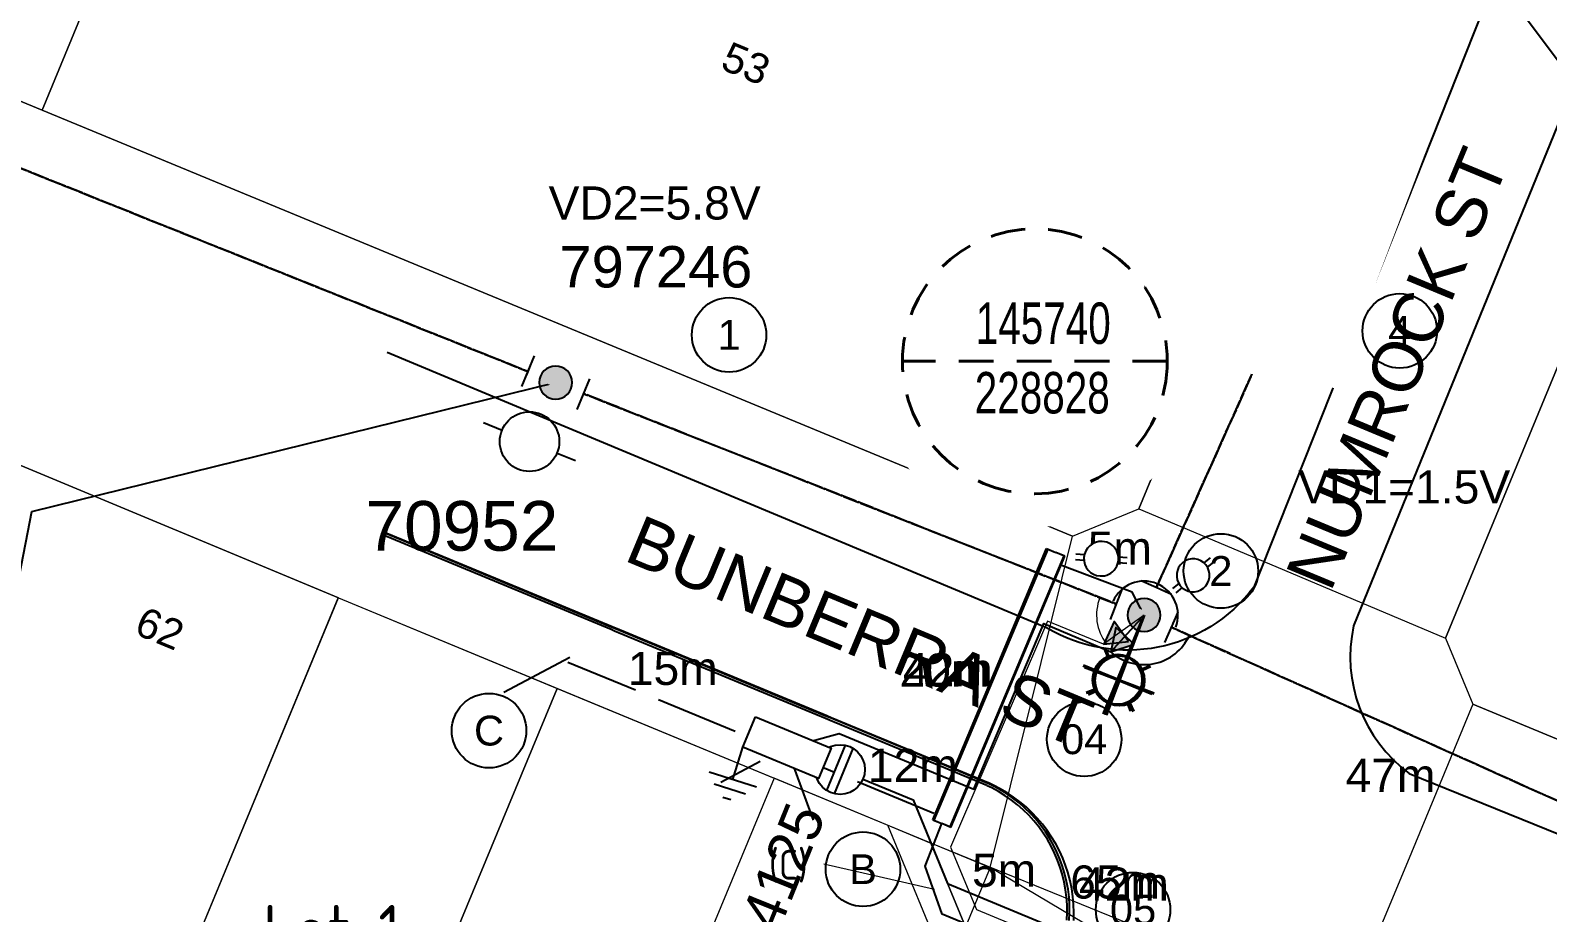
# Model space of a CAD drawing. Header units: metres. Extents: x 280551 to 281020, y 6140654 to 6141128.
# Drawn here: x 280742.7 to 280834.4, y 6140882.5 to 6140935.7 of the extents above; entities that cross this region are included whole.
import ezdxf
from ezdxf.enums import TextEntityAlignment as Align

# ---------------------------------------------------------------- set-up
doc = ezdxf.new("R2010")
doc.units = ezdxf.units.M
for name, pattern in [('Cable Exist OH', [1, 1, 0]), ('Dash', [5, 3, -2]), ('IE Trench LV', [6.5, 5, -1.5])]:
    doc.linetypes.add(name, pattern=pattern)
doc.layers.get('0').update_dxf_attribs({"color": 6})
for name, color, linetype in [('_User Miscellaneous1', 251, 'Continuous'), ('_User Miscellaneous9', 7, 'Continuous'), ('Duct_SP_NEW', 2, 'Continuous'), ('Equip_LV_NEW', 2, 'Continuous'), ('Equip_SP_HV_EXT', 7, 'Continuous'), ('Equip_SP_HV_NEW', 2, 'Continuous'), ('Equip_SP_LV_EXT', 7, 'Continuous'), ('Equip_SP_LV_NEW', 2, 'Continuous'), ('Equip_SP_SL_EXT', 7, 'Continuous'), ('Equip_SP_SL_MOD', 3, 'Continuous'), ('Mains_HV_EXT', 7, 'Continuous'), ('Mains_HV_MOD', 3, 'Continuous'), ('Mains_HV_NEW_Hardwired', 7, 'Continuous'), ('Mains_HV_NEW_U72', 2, 'Continuous'), ('Mains_LV_MOD', 3, 'Continuous'), ('Mains_LV_NEW_Hardwired', 2, 'Continuous'), ('Mains_LV_NEW_T84', 2, 'Continuous'), ('Mains_SL_EXT', 7, 'Continuous'), ('Mains_SL_MOD', 3, 'Continuous'), ('Notes_HV_MISC', 7, 'Continuous'), ('Notes_LV_MISC', 7, 'Continuous'), ('Notes_SP_MISC', 7, 'Continuous'), ('Notes_SP_NEW', 2, 'Continuous'), ('Panels_LV_SL_NEW', 2, 'Continuous'), ('Services_SP_EXT', 7, 'Continuous'), ('Services_SP_MOD', 3, 'Continuous'), ('SupportsOH_SP_TR_HV_LV_SL_MOD', 3, 'Continuous'), ('Trench_SP_NEW', 2, 'Continuous')]:
    doc.layers.add(name, color=color, linetype=linetype)
for name, color, linetype, lineweight in [('Cadastre Developer_SP_NEW', 2, 'Continuous', 5), ('Cadastre Easements_SP_NEW', 2, 'Continuous', 5), ('Cadastre Land Parcels_SP_EXT', 9, 'Continuous', 5), ('Cadastre Roads_SP_EXT', 9, 'Continuous', 5), ('Cadastre Roads_SP_NEW', 2, 'Continuous', 5)]:
    doc.layers.add(name, color=color, linetype=linetype, lineweight=lineweight)
doc.styles.add('iecARIAL', font='arial.ttf', dxfattribs={"height": 2})
doc.styles.add('iecDevPlan', font='isocp.shx', dxfattribs={"height": 1.8})
doc.styles.add('LotNum', font='isocp.shx', dxfattribs={"height": 1.8})
doc.styles.add('POLE_LABEL', font='arial.ttf')
doc.styles.get("Standard").update_dxf_attribs({"font": 'arial.ttf'})
doc.linetypes.add('Cable New UG', pattern='A,7,-0.25,["x",Standard,S=2,R=0,X=0.2,Y=-0.8],-2.1', length=9.35)
doc.linetypes.add('IE Trench HV', pattern='A,7,-0.2,["/",Standard,S=3,R=0,X=0.6,Y=-1.4],-2.5', length=9.7)

# ---------------------------------------------------------------- blocks, each defined once
blk = doc.blocks.new('*U143')
for p, q in [((4.406, 1.9), (4.87, 2.081)), ((2.577, 1.185), (2.113, 1.004)), ((4.527, 1.591), (4.991, 1.772)), ((2.698, 0.876), (2.234, 0.695))]:
    blk.add_line(p, q)
blk.add_lwpolyline([(2.624, 1.025, 1), (4.48, 1.75, 1)], format="xyb", close=True)
at = {"flags": 9}
for tag, p in [('ACTUAL_STATUS', (0, 0)), ('OPERATING_VOLTAGE', (0, -0.6)), ('ORIENTATION', (0, -0.8)), ('OWNED_BY', (0, -1)), ('CONSTRUCTED_VOLTAGE', (0, -0.2)), ('NO_PHASES', (0, -0.4)), ('STATE', (0, -1.2)), ('SWITCH_TYPE', (0, -1.4)), ('USAGE', (0, -1.6)), ('LEGEND', (0, -1.8)), ('NOTES', (0, -2))]:
    blk.add_attdef(tag, text='', height=0.2, dxfattribs=at).set_placement(p, align=Align.MIDDLE_LEFT)
at = {"flags": 1}
blk.add_attdef('Z', (0, 0), '', height=0.2, dxfattribs=at)
blk = doc.blocks.new('SL_LANTERN_EXT')
at = {"lineweight": 40}
for p, q in [((0, 1.968), (0, 6.468)), ((-1.459, 5.676), (-1.061, 5.278)), ((1.458, 5.676), (1.06, 5.278)), ((-2.25, 4.218), (2.25, 4.218)), ((-1.459, 2.759), (-1.061, 3.157)), ((1.458, 2.759), (1.06, 3.157)), ((0, 0), (0, 2.721))]:
    blk.add_line(p, q, dxfattribs=at)
blk.add_circle((0, 4.218), 1.5, dxfattribs=at)
at = {"style": 'iecARIAL', "flags": 8}
blk.add_attdef('ASSET_NUM', (1.5, 1.5), '', height=2.5, dxfattribs=at)
for tag, p, height, flags in [('CONSTRUCTED_VOLTAGE', (0.981, -0.653), 0.2, 9), ('CONTROL_TYPE', (0.981, -0.853), 0.2, 9), ('LANTERN_PURPOSE', (0.981, -1.053), 0.2, 9), ('LNUMBER', (2.181, -3.253), 2.5, 8), ('OPERATING_VOLTAGE', (0.981, -1.653), 0.2, 9), ('ORIENTATION', (0.981, -1.853), 0.2, 9), ('LANTERN_TYPE', (0.981, -1.253), 0.2, 9), ('NO_PHASES', (0.981, -1.453), 0.2, 9), ('OWNED_BY', (0.981, -2.053), 0.2, 9), ('STATE', (0.981, -2.253), 0.2, 9), ('CEXIST', (0.981, -2.653), 0.2, 9), ('CNEW', (0.981, -2.853), 0.2, 9), ('USAGE', (0.981, -2.453), 0.2, 9), ('CNUMBER', (0.981, -3.053), 0.2, 9), ('CREMOVE', (0.981, -3.253), 0.2, 9), ('CREPLACE', (0.981, -3.453), 0.2, 9), ('LKINGHEIGHT', (0.981, -3.653), 0.2, 9), ('LBRACKET', (0.981, -3.853), 0.2, 9), ('LBRACKETVOCAB', (0.981, -4.053), 0.2, 9), ('LCATEGORY', (0.981, -4.253), 0.2, 9), ('LCHARGE1', (0.981, -4.453), 0.2, 9), ('LCHARGE1PERCENT', (0.981, -4.653), 0.2, 9), ('LCHARGE2', (0.981, -4.853), 0.2, 9), ('LCHARGE2PERCENT', (0.981, -5.053), 0.2, 9), ('LCHARGE3', (0.981, -5.253), 0.2, 9), ('LCHARGE3PERCENT', (0.981, -5.453), 0.2, 9), ('LEXIST', (0.981, -5.653), 0.2, 9), ('LLAMP', (0.981, -5.853), 0.2, 9), ('LLAMPVOCAB', (0.981, -6.053), 0.2, 9), ('LMAST', (0.981, -6.253), 0.2, 9), ('LMASTVOCAB', (0.981, -6.453), 0.2, 9), ('LNEW', (0.981, -6.653), 0.2, 9), ('LANTNUMBER', (0.981, -6.853), 0.2, 9), ('LOUTREACH', (0.981, -7.253), 0.2, 9), ('LOUTREACHVOCAB', (0.981, -7.453), 0.2, 9), ('LRATECODE', (0.981, -7.653), 0.2, 9), ('LREMOVE', (0.981, -7.853), 0.2, 9), ('LREPLACE', (0.981, -8.053), 0.2, 9), ('LTYPE', (0.981, -8.253), 0.2, 9), ('STREETNAME', (0.981, -9.253), 0.2, 9), ('LTYPEVOCAB', (0.981, -8.453), 0.2, 9), ('LEGEND', (0.981, -8.653), 0.2, 9), ('LOCATION', (0.981, -8.853), 0.2, 9), ('NOTES', (0.981, -9.053), 0.2, 9), ('SUBURB', (0.981, -9.453), 0.2, 1)]:
    blk.add_attdef(tag, p, '', height=height, dxfattribs=dict(flags=flags))
blk = doc.blocks.new('POLE_EXT')
blk.add_hatch(color=256).paths.add_polyline_path([(-1, 0, 1), (1, 0, 1)])
blk.add_lwpolyline([(-1, 0, 1), (1, 0, 1)], format="xyb", close=True)
for tag, height, flags, p in [('pNumber', 2.5, 8, (-17.84, 2.067)), ('OWNED_BY', 0.2, 9, (1.355, -0.4)), ('SPECIAL_USE', 0.2, 9, (1.355, -0.8)), ('STATE', 0.2, 9, (1.355, -1)), ('PARENT', 0.2, 9, (1.355, -0.6)), ('cLV', 0.2, 9, (1.355, -1.4)), ('hDepth', 0.2, 9, (1.355, -1.6)), ('hDia', 0.2, 9, (1.355, -1.8)), ('USAGE', 0.2, 9, (1.355, -1.2)), ('cHV', 0.2, 9, (1.355, -2)), ('LBRACKET', 0.2, 9, (1.355, -2.2)), ('LExisting', 0.2, 9, (1.355, -2.4)), ('LANTNUMBER', 0.2, 9, (1.355, -2.6)), ('LOther', 0.2, 9, (1.355, -2.8)), ('cLinedev', 0.2, 9, (1.355, -3.4)), ('LRemove', 0.2, 9, (1.355, -3)), ('LEGEND', 0.2, 9, (1.355, -3.2)), ('LOCATION', 0.2, 9, (1.355, -3.6)), ('pExisting', 0.2, 9, (1.355, -3.8)), ('pFooting', 0.2, 9, (1.355, -4.4)), ('pNew', 0.2, 9, (1.355, -4.6)), ('PFNUMBER', 0.2, 9, (1.355, -4)), ('NEWPFNUMBER', 0.2, 9, (1.355, -4.2)), ('pRelocate', 0.2, 9, (1.355, -5)), ('pRemove', 0.2, 9, (1.355, -5.2)), ('pReplace', 0.2, 9, (1.355, -5.4)), ('pStay', 0.2, 9, (1.355, -5.6)), ('cspan', 0.2, 9, (1.355, -6)), ('STREETNAME', 0.2, 9, (1.355, -6.2)), ('SUBURB', 0.2, 9, (1.355, -6.4)), ('pType', 0.2, 9, (1.355, -5.8)), ('OPERATED_BY', 0.2, 9, (1.355, -7.014)), ('NOTES', 0.2, 9, (1.355, -6.6)), ('MAINTAINED_BY', 0.2, 9, (1.355, -6.814))]:
    blk.add_attdef(tag, text='', height=height, dxfattribs=dict(flags=flags)).set_placement(p, align=Align.MIDDLE_LEFT)
at = {"style": 'POLE_LABEL'}
for tag, height, flags, p in [('ASSET_NUM', 2.5, 8, (2, 2)), ('STRUCTURE_PLANT_NUMBER', 0.2, 9, (1.355, 0.028)), ('STREET_CODE', 0.2, 9, (1.355, -0.2))]:
    blk.add_attdef(tag, text='', height=height, dxfattribs=dict(at, flags=flags)).set_placement(p, align=Align.MIDDLE_LEFT)
at = {"flags": 1}
blk.add_attdef('Z', (1.355, -7.328), '', height=0.2, dxfattribs=at)
blk = doc.blocks.new('*U121')
for p, q in [((0.413, -3.052), (1.613, -3.052)), ((5.213, -3.052), (6.413, -3.052))]:
    blk.add_line(p, q)
blk.add_circle((3.413, -3.052), 1.8)
for tag, height, flags, p in [('ASSET_NUM', 2.5, 8, (2, 2)), ('STREET_CODE', 0.2, 9, (1.5, 0)), ('ACTUAL_STATUS', 0.2, 9, (1.5, -0.2)), ('OPERATING_VOLTAGE', 0.2, 9, (1.5, -0.8)), ('ORIENTATION', 0.2, 9, (1.5, -1)), ('CONSTRUCTED_VOLTAGE', 0.2, 9, (1.5, -0.4)), ('NO_PHASES', 0.2, 9, (1.5, -0.6)), ('OWNED_BY', 0.2, 9, (1.5, -1.2)), ('STATE', 0.2, 9, (1.5, -1.4)), ('SWITCH_TYPE', 0.2, 9, (1.5, -1.6)), ('USAGE', 0.2, 9, (1.5, -1.8)), ('STREETNAME', 0.2, 9, (1.5, -2.4)), ('SUBURB', 0.2, 9, (1.5, -2.6)), ('LEGEND', 0.2, 9, (1.5, -2)), ('LOCATION', 0.2, 9, (1.5, -2.2)), ('NOTES', 0.2, 9, (1.5, -2.8)), ('Z', 0.2, 1, (1.5, -3.6)), ('OPERATED_BY', 0.2, 9, (1.5, -3.2)), ('MAINTAINED_BY', 0.2, 9, (1.5, -3)), ('LABEL_ALIGNMENT', 0.2, 9, (1.5, -3.4))]:
    blk.add_attdef(tag, text='', height=height, dxfattribs=dict(flags=flags)).set_placement(p, align=Align.MIDDLE_LEFT)
blk = doc.blocks.new('DUCT_INDICATOR')
blk.add_circle((0, 0), 2.25)
blk.add_attdef('CODE', text='', height=1.8).set_placement((0, 0), align=Align.MIDDLE_CENTER)
at = {"flags": 1}
blk.add_attdef('Z', (0, 0), '', height=0.2, dxfattribs=at)
blk = doc.blocks.new('*U126')
for tag, flags, p in [('SUBURB', 9, (1.5, 0.2)), ('STREETNAME', 9, (1.5, 0)), ('PARENT', 9, (1.5, 0.4)), ('Z', 1, (1.5, -0.6)), ('LOCATION', 9, (1.5, -0.2)), ('NOTES', 9, (1.5, -0.4))]:
    blk.add_attdef(tag, text='', height=0.2, dxfattribs=dict(flags=flags)).set_placement(p, align=Align.MIDDLE_LEFT)
blk.add_wipeout([(-2.475, 3), (2.475, 3), (2.475, 1.02), (-2.475, 1.02)])
at = {"lineweight": -3}
blk.add_lwpolyline([(-2.475, 3), (2.475, 3), (2.475, 1.02), (-2.475, 1.02)], close=True, dxfattribs=at)
for tag, height, flags, p in [('ASSET_NUM', 2.5, 8, (2, 4)), ('STREET_CODE', 0.2, 9, (1.5, 2)), ('OWNED_BY', 0.2, 9, (1.5, 1.8)), ('OPERATED_BY', 0.2, 9, (1.5, 1.6)), ('STATE', 0.2, 9, (1.5, 1.2)), ('SUPPORT_TYPE', 0.2, 9, (1.5, 1)), ('MAINTAINED_BY', 0.2, 9, (1.5, 1.4)), ('USAGE', 0.2, 9, (1.5, 0.8)), ('LEGEND', 0.2, 9, (1.5, 0.6))]:
    blk.add_attdef(tag, text='', height=height, dxfattribs=dict(flags=flags)).set_placement(p, align=Align.MIDDLE_LEFT)
blk = doc.blocks.new('LV_End Shackle_NEW')
for tag, flags, p in [('CONNECTOR_TYPE', 9, (1.5, 0)), ('OPERATING_VOLTAGE', 9, (1.5, -0.6)), ('ORIENTATION', 9, (1.5, -0.8)), ('OWNED_BY', 9, (1.5, -1)), ('CONSTRUCTED_VOLTAGE', 9, (1.5, -0.2)), ('NO_PHASES', 9, (1.5, -0.4)), ('OPERATED_BY', 9, (1.5, -1.2)), ('STATE', 9, (1.5, -1.6)), ('USAGE', 9, (1.5, -1.8)), ('MAINTAINED_BY', 9, (1.5, -1.4)), ('Z', 1, (1.5, -2.2)), ('NOTES', 9, (1.5, -2))]:
    blk.add_attdef(tag, text='', height=0.2, dxfattribs=dict(flags=flags)).set_placement(p, align=Align.MIDDLE_LEFT)
blk.add_wipeout([(-0.253, 0), (-0.253, 1.815), (0.253, 1.815), (0.253, 0)])
blk.add_line((1, 1.815), (-1, 1.815))
blk = doc.blocks.new('*U159')
for tag, height, flags, p in [('ASSET_NUM', 2.5, 8, (2, 4)), ('STREET_CODE', 0.2, 9, (1.5, 2)), ('OWNED_BY', 0.2, 9, (1.5, 1.8))]:
    blk.add_attdef(tag, text='', height=height, dxfattribs=dict(flags=flags)).set_placement(p, align=Align.MIDDLE_LEFT)
blk.add_wipeout([(-2.475, 0.99), (2.475, 0.99), (2.475, -0.99), (-2.475, -0.99)])
at = {"lineweight": -3}
blk.add_lwpolyline([(-2.475, 0.99), (2.475, 0.99), (2.475, -0.99), (-2.475, -0.99)], close=True, dxfattribs=at)
for tag, flags, p in [('OPERATED_BY', 9, (1.5, 1.6)), ('STATE', 9, (1.5, 1.2)), ('SUPPORT_TYPE', 9, (1.5, 1)), ('MAINTAINED_BY', 9, (1.5, 1.4)), ('SUBURB', 9, (1.5, 0.2)), ('STREETNAME', 9, (1.5, 0)), ('USAGE', 9, (1.5, 0.8)), ('LEGEND', 9, (1.5, 0.6)), ('PARENT', 9, (1.5, 0.4)), ('Z', 1, (1.5, -0.6)), ('LOCATION', 9, (1.5, -0.2)), ('NOTES', 9, (1.5, -0.4))]:
    blk.add_attdef(tag, text='', height=0.2, dxfattribs=dict(flags=flags)).set_placement(p, align=Align.MIDDLE_LEFT)
blk = doc.blocks.new('*U177')
for tag, p, flags in [('CONSTRUCTED_VOLTAGE', (0.889, -2.374), 9), ('ACTUAL_STATUS', (0.903, -2.609), 9), ('MAINTAINED_BY', (0.889, -2.845), 9), ('OPERATED_BY', (0.865, -3.08), 9), ('ORIENTATION', (0.871, -3.617), 9), ('OWNED_BY', (0.879, -3.371), 9), ('USAGE', (0.883, -3.864), 9), ('STATE', (0.863, -4.313), 9), ('SWITCH_TYPE', (0.863, -4.557), 9), ('NOTES', (0.883, -4.064), 1), ('Z', (0.874, -5.059), 9), ('LEGEND', (0.874, -4.819), 9)]:
    blk.add_attdef(tag, p, '', height=0.2, dxfattribs=dict(flags=flags))
blk.add_wipeout([(-1.056, 1.057), (-1.18, 0.916), (-1.286, 0.761), (-1.371, 0.594), (-1.435, 0.417), (-1.476, 0.234), (-1.493, 0.047), (-1.487, -0.14), (-1.458, -0.326), (-1.406, -0.506), (-1.331, -0.678), (-1.236, -0.839), (-1.121, -0.988), (-0.988, -1.12), (-0.84, -1.235), (-0.679, -1.331), (-0.506, -1.406), (-0.326, -1.458), (-0.141, -1.487), (0.047, -1.493), (0.233, -1.476), (0.416, -1.435), (0.593, -1.371), (0.76, -1.286), (0.915, -1.181), (1.056, -1.057), (1.18, -0.916), (1.286, -0.761), (1.371, -0.594), (1.435, -0.417), (1.476, -0.234), (1.493, -0.047), (1.487, 0.14), (1.458, 0.326), (1.406, 0.506), (1.331, 0.678), (1.236, 0.839), (1.121, 0.988), (0.988, 1.12), (0.84, 1.235), (0.679, 1.331), (0.506, 1.406), (0.326, 1.458), (0.141, 1.487), (-0.047, 1.493), (-0.233, 1.476), (-0.416, 1.435), (-0.593, 1.371), (-0.76, 1.286), (-0.915, 1.181)])
for p, q in [((-0.25, -1.479), (-0.25, 1.479)), ((0.25, -1.479), (0.25, 1.479))]:
    blk.add_line(p, q)
blk.add_circle((0, 0), 1.5)
at = {"flags": 9}
blk.add_attdef('TYPE', text='', height=0.2, dxfattribs=at).set_placement((0.881, -1.447), align=Align.MIDDLE_LEFT)
for tag, p in [('OPERATING_VOLTAGE', (0.891, -1.822)), ('NO_PHASES', (0.881, -2.099))]:
    blk.add_attdef(tag, p, '', height=0.2, dxfattribs=at)
blk = doc.blocks.new('PANEL_NEW')
at = {"layer": 'Panels_LV_SL_NEW'}
h = blk.add_hatch(color=256, dxfattribs=at)
h.paths.add_polyline_path([(-0.8, -0.32), (0.8, -0.32), (0.8, 0.32), (-0.8, 0.32)])
h.paths.add_polyline_path([(-0.72, 0.24), (0.72, 0.24), (0.72, -0.24), (-0.72, -0.24)], flags=16)
for points in [[(-0.8, -0.32), (0.8, -0.32), (0.8, 0.32), (-0.8, 0.32)], [(-0.72, -0.24), (0.72, -0.24), (0.72, 0.24), (-0.72, 0.24)]]:
    blk.add_lwpolyline(points, close=True)
for tag, flags, p in [('CONNECTOR_TYPE', 9, (1.5, 0)), ('OPERATING_VOLTAGE', 9, (1.5, -0.6)), ('ORIENTATION', 9, (1.5, -0.8)), ('OWNED_BY', 9, (1.5, -1)), ('CONSTRUCTED_VOLTAGE', 9, (1.5, -0.2)), ('NO_PHASES', 9, (1.5, -0.4)), ('OPERATED_BY', 9, (1.5, -1.2)), ('STATE', 9, (1.5, -1.6)), ('USAGE', 9, (1.5, -1.8)), ('MAINTAINED_BY', 9, (1.5, -1.4)), ('Z', 1, (1.5, -2.2)), ('NOTES', 9, (1.5, -2))]:
    blk.add_attdef(tag, text='', height=0.2, dxfattribs=dict(flags=flags)).set_placement(p, align=Align.MIDDLE_LEFT)
blk = doc.blocks.new('*U149')
blk.add_blockref('*U159', (0, 2.01))
for tag, flags, p in [('OWNED_BY', 9, (1.5, -0.2)), ('OPERATED_BY', 9, (1.5, -0.4)), ('STATE', 9, (1.5, -0.8)), ('SUPPORT_TYPE', 9, (1.5, -1)), ('MAINTAINED_BY', 9, (1.5, -0.6)), ('SUBURB', 9, (1.5, -1.8)), ('USAGE', 9, (1.5, -1.2)), ('LEGEND', 9, (1.5, -1.4)), ('PARENT', 9, (1.5, -1.6)), ('Z', 1, (1.5, -2.6)), ('STREETNAME', 9, (1.5, -2)), ('LOCATION', 9, (1.5, -2.2)), ('NOTES', 9, (1.5, -2.4))]:
    blk.add_attdef(tag, text='', height=0.2, dxfattribs=dict(flags=flags)).set_placement(p, align=Align.MIDDLE_LEFT)
for name, p in [('*U177', (3.471, 2.01)), ('PANEL_NEW', (0, 2.01))]:
    blk.add_blockref(name, p)
for tag, height, flags, p in [('ASSET_NUM', 2.5, 8, (2, 4.781)), ('STREET_CODE', 0.2, 9, (1.5, 0))]:
    blk.add_attdef(tag, text='', height=height, dxfattribs=dict(flags=flags)).set_placement(p, align=Align.MIDDLE_LEFT)
blk = doc.blocks.new('Earth')
for p, q in [((0, -2.044), (0, 0)), ((-1.5, -2.044), (1.5, -2.044)), ((-1, -2.644), (1, -2.644)), ((-0.25, -3.244), (0.25, -3.244))]:
    blk.add_line(p, q)
blk = doc.blocks.new('*U203')
for tag, p, flags in [('ORIENTATION', (0, 0), 9), ('Z', (0, 0), 1), ('USAGE', (0, -0.2), 9), ('NOTES', (0, -0.4), 9)]:
    blk.add_attdef(tag, p, '', height=0.2, dxfattribs=dict(flags=flags))
blk.add_wipeout([(3.45, 4.93), (3.34, 4.77), (3.25, 4.61), (3.19, 4.43), (3.14, 4.25), (3.12, 4.06), (3.13, 3.88), (3.15, 3.69), (3.2, 3.51), (3.27, 3.34), (3.37, 3.17), (3.48, 3.02), (3.61, 2.89), (3.76, 2.77), (3.92, 2.67), (4.09, 2.6), (4.27, 2.54), (4.45, 2.51), (4.64, 2.5), (4.83, 2.52), (5.01, 2.56), (5.19, 2.62), (5.36, 2.7), (5.51, 2.8), (5.66, 2.93), (5.78, 3.06), (5.89, 3.22), (5.98, 3.38), (6.04, 3.56), (6.09, 3.74), (6.11, 3.93), (6.1, 4.12), (6.08, 4.3), (6.03, 4.48), (5.96, 4.66), (5.86, 4.82), (5.75, 4.97), (5.62, 5.1), (5.47, 5.22), (5.31, 5.32), (5.14, 5.39), (4.96, 5.45), (4.78, 5.48), (4.59, 5.49), (4.4, 5.47), (4.22, 5.44), (4.04, 5.38), (3.87, 5.29), (3.72, 5.19), (3.57, 5.07)])
for p, q in [((4.37, 5.47), (4.37, 6.22)), ((4.86, 5.47), (4.86, 6.22)), ((4.37, 2.52), (4.37, 1.78)), ((4.86, 2.52), (4.86, 1.78))]:
    blk.add_line(p, q)
blk.add_lwpolyline([(6.11, 4, 1), (3.12, 4, 1)], format="xyb", close=True)
blk = doc.blocks.new('UGOH_NEW')
blk.add_hatch(color=256).paths.add_polyline_path([(-0.753, 1.698), (0.747, 1.698), (-0.003, 2.997)])
at = {"color": 1}
blk.add_lwpolyline([(-0.753, 1.698), (0.747, 1.698), (-0.003, 2.997)], close=True, dxfattribs=at)
for tag, flags, p in [('CONSTRUCTED_VOLTAGE', 9, (1.5, 0)), ('OPERATING_VOLTAGE', 9, (1.5, -0.2)), ('ORIENTATION', 9, (1.5, -0.4)), ('STATE', 9, (1.5, -0.6)), ('OWNED_BY', 9, (1.5, -1)), ('USAGE', 9, (1.5, -0.8)), ('ACTUAL_STATUS', 9, (1.5, -1.6)), ('OPERATED_BY', 9, (1.5, -1.2)), ('MAINTAINED_BY', 9, (1.5, -1.4)), ('NUMBER_OF_PHASES', 9, (1.5, -1.8)), ('TYPE', 1, (1.5, -2))]:
    blk.add_attdef(tag, text='', height=0.2, dxfattribs=dict(flags=flags)).set_placement(p, align=Align.MIDDLE_LEFT)
blk = doc.blocks.new('HV_End Shackle_NEW')
for tag, flags, p in [('CONNECTOR_TYPE', 9, (1.5, 0)), ('OPERATING_VOLTAGE', 9, (1.5, -0.6)), ('ORIENTATION', 9, (1.5, -0.8)), ('OWNED_BY', 9, (1.5, -1)), ('CONSTRUCTED_VOLTAGE', 9, (1.5, -0.2)), ('NO_PHASES', 9, (1.5, -0.4)), ('OPERATED_BY', 9, (1.5, -1.2)), ('STATE', 9, (1.5, -1.6)), ('USAGE', 9, (1.5, -1.8)), ('MAINTAINED_BY', 9, (1.5, -1.4)), ('Z', 1, (1.5, -2.2)), ('NOTES', 9, (1.5, -2))]:
    blk.add_attdef(tag, text='', height=0.2, dxfattribs=dict(flags=flags)).set_placement(p, align=Align.MIDDLE_LEFT)
blk.add_wipeout([(-0.253, 0), (-0.253, 1.815), (0.253, 1.815), (0.253, 0)])
blk.add_line((1, 1.815), (-1, 1.815))
blk = doc.blocks.new('SLANTERN_NUM_EXT')
blk.add_wipeout([(-0.314, 10), (-0.942, 9.961), (-1.565, 9.882), (-2.183, 9.764), (-2.791, 9.608), (-3.389, 9.413), (-3.973, 9.182), (-4.542, 8.914), (-5.093, 8.612), (-5.624, 8.275), (-6.132, 7.905), (-6.616, 7.505), (-7.075, 7.075), (-7.505, 6.616), (-7.905, 6.132), (-8.275, 5.624), (-8.612, 5.093), (-8.914, 4.542), (-9.182, 3.973), (-9.413, 3.389), (-9.608, 2.791), (-9.764, 2.183), (-9.882, 1.565), (-9.961, 0.942), (-10, 0.314), (-10, -0.314), (-9.961, -0.942), (-9.882, -1.565), (-9.764, -2.183), (-9.608, -2.791), (-9.413, -3.389), (-9.182, -3.973), (-8.914, -4.542), (-8.612, -5.093), (-8.275, -5.624), (-7.905, -6.132), (-7.505, -6.616), (-7.075, -7.075), (-6.616, -7.505), (-6.132, -7.905), (-5.624, -8.275), (-5.093, -8.612), (-4.542, -8.914), (-3.973, -9.182), (-3.389, -9.413), (-2.791, -9.608), (-2.183, -9.764), (-1.565, -9.882), (-0.942, -9.961), (-0.314, -10), (0.314, -10), (0.942, -9.961), (1.565, -9.882), (2.183, -9.764), (2.791, -9.608), (3.389, -9.413), (3.973, -9.182), (4.542, -8.914), (5.093, -8.612), (5.624, -8.275), (6.132, -7.905), (6.616, -7.505), (7.075, -7.075), (7.505, -6.616), (7.905, -6.132), (8.275, -5.624), (8.612, -5.093), (8.914, -4.542), (9.182, -3.973), (9.413, -3.389), (9.608, -2.791), (9.764, -2.183), (9.882, -1.565), (9.961, -0.942), (10, -0.314), (10, 0.314), (9.961, 0.942), (9.882, 1.565), (9.764, 2.183), (9.608, 2.791), (9.413, 3.389), (9.182, 3.973), (8.914, 4.542), (8.612, 5.093), (8.275, 5.624), (7.905, 6.132), (7.505, 6.616), (7.075, 7.075), (6.616, 7.505), (6.132, 7.905), (5.624, 8.275), (5.093, 8.612), (4.542, 8.914), (3.973, 9.182), (3.389, 9.413), (2.791, 9.608), (2.183, 9.764), (1.565, 9.882), (0.942, 9.961), (0.314, 10)])
at = {"linetype": 'Dash', "lineweight": 40, "ltscale": 0.7}
blk.add_line((8, 0), (-8, 0), dxfattribs=at)
blk.add_circle((0, 0), 8, dxfattribs=at)
at = {"lineweight": 40, "width": 0.7}
for tag, p in [('SNUMBER', (0.505, 1.051)), ('CNUMBER', (0.444, -3.148))]:
    blk.add_attdef(tag, text='', height=2.5, dxfattribs=at).set_placement(p, align=Align.CENTER)
at = {"lineweight": 40, "flags": 1}
blk.add_attdef('Z', (0, 0), '', height=0.2, dxfattribs=at)

msp = doc.modelspace()

# ---------------------------------------------------------------- linework, layer by layer
at = {"layer": '_User Miscellaneous1', "flags": 128}
for points in [[(280833.52098, 6140944.69122), (280816.61812, 6140902.12157, -0.38450751), (280804.10283, 6140899.66728), (280764.26494, 6140916.2846)], [(280840.26027, 6140943.00369), (280822.64914, 6140899.77762, 0.29644907), (280826.00838, 6140890.86731), (280864.31039, 6140875.34203)]]:
    msp.add_lwpolyline(points, format="xyb", dxfattribs=at)
at = {"layer": '_User Miscellaneous1', "linetype": 'Continuous', "elevation": 9999}
for points in [[(280805.32402, 6140882.00164), (280805.3441, 6140882.46285), (280805.3384, 6140882.92461), (280805.30692, 6140883.38547), (280805.24973, 6140883.84401), (280805.167, 6140884.29878), (280805.04527, 6140884.79846), (280804.92596, 6140885.19135), (280804.76837, 6140885.62636), (280804.58668, 6140886.05202), (280804.38145, 6140886.46701), (280804.15329, 6140886.87002), (280803.9029, 6140887.25978), (280803.63105, 6140887.63507), (280803.33858, 6140887.99471), (280803.02638, 6140888.33757), (280802.69542, 6140888.66256), (280802.34672, 6140888.96866), (280801.98136, 6140889.2549), (280801.60047, 6140889.52038), (280801.20522, 6140889.76425), (280800.79684, 6140889.98574), (280800.50894, 6140890.12474)], [(280805.47369, 6140881.99178), (280805.4941, 6140882.46136), (280805.48824, 6140882.9315), (280805.45614, 6140883.40072), (280805.39786, 6140883.86756), (280805.31359, 6140884.33057), (280805.1896, 6140884.8393), (280805.06809, 6140885.23929), (280804.90761, 6140885.68216), (280804.72259, 6140886.11551), (280804.51359, 6140886.53799), (280804.28126, 6140886.94826), (280804.0263, 6140887.34505), (280803.7495, 6140887.7271), (280803.45171, 6140888.09321), (280803.13384, 6140888.44223), (280802.79687, 6140888.77305), (280802.44184, 6140889.08464), (280802.06985, 6140889.37602), (280801.68206, 6140889.64625), (280801.27965, 6140889.89448), (280800.86388, 6140890.11992), (280800.57079, 6140890.2614)], [(280805.73879, 6140881.97432), (280805.74889, 6140882.45884), (280805.73192, 6140882.94271), (280805.688, 6140883.42441), (280805.61731, 6140883.90246), (280805.52012, 6140884.37536), (280805.38133, 6140884.89353), (280805.24775, 6140885.29988), (280805.07352, 6140885.74865), (280804.87468, 6140886.18656), (280804.65191, 6140886.61228), (280804.40594, 6140887.02449), (280804.1376, 6140887.42194), (280803.84775, 6140887.80342), (280803.53734, 6140888.16776), (280803.20739, 6140888.51386), (280802.85896, 6140888.84068), (280802.49317, 6140889.14723), (280802.11119, 6140889.4326), (280801.71426, 6140889.69593), (280801.30364, 6140889.93645), (280800.88064, 6140890.15344), (280800.58315, 6140890.28873)]]:
    msp.add_lwpolyline(points, dxfattribs=at)
at = {"layer": '_User Miscellaneous9'}
for p, q in [((280797.22054, 6140888.06351), (280804.10613, 6140904.44952)), ((280798.32683, 6140887.59863), (280805.21242, 6140903.98464)), ((280804.10613, 6140904.44952), (280804.65927, 6140904.21708)), ((280805.21242, 6140903.98464), (280804.65927, 6140904.21708)), ((280797.22054, 6140888.06351), (280797.77369, 6140887.83107)), ((280798.32683, 6140887.59863), (280797.77369, 6140887.83107))]:
    msp.add_line(p, q, dxfattribs=at)
at = {"layer": 'Cadastre Developer_SP_NEW', "color": 2}
msp.add_lwpolyline([(280746.77976, 6140866.35215), (280761.31683, 6140901.47249), (280774.5305, 6140896.00277), (280760.03327, 6140861.04446), (280746.77976, 6140866.35214)], dxfattribs=at)
at = {"layer": 'Cadastre Easements_SP_NEW', "color": 2, "lineweight": 0, "flags": 128}
msp.add_lwpolyline([(280794.50732, 6140887.73291), (280797.11866, 6140886.65253), (280799.20585, 6140881.60732), (280798.12227, 6140878.99477)], close=True, dxfattribs=at)
at = {"layer": 'Cadastre Land Parcels_SP_EXT', "linetype": 'Continuous'}
for points in [[(280766.50426, 6140986.79164), (280752.88716, 6140992.42638), (280729.27974, 6140936.76773), (280743.42427, 6140930.92179), (280766.50426, 6140986.79164)], [(280769.64333, 6140985.44607), (280766.50426, 6140986.79164), (280743.42427, 6140930.92179), (280805.6743, 6140905.19429), (280809.6702, 6140906.84002), (280831.55893, 6140959.75214), (280769.64333, 6140985.44607)], [(280861.95004, 6140904.82533), (280835.18658, 6140915.94005), (280828.19956, 6140899.03142), (280829.85235, 6140895.0485), (280853.80594, 6140885.13007), (280861.95004, 6140904.82533)], [(280761.31683, 6140901.47249), (280741.65037, 6140909.66658), (280727.09395, 6140874.49995), (280746.77976, 6140866.35215), (280761.31365, 6140901.46648), (280761.31683, 6140901.47249)]]:
    msp.add_lwpolyline(points, close=True, dxfattribs=at)
at = {"layer": 'Cadastre Roads_SP_EXT', "linetype": 'Continuous'}
for points in [[(280809.67016, 6140906.84), (280817.56443, 6140903.51379), (280828.19953, 6140899.03139), (280835.18654, 6140915.94009), (280843.32798, 6140935.64322), (280850.08478, 6140951.99117), (280857.80456, 6140970.6734), (280865.48946, 6140989.26821), (280873.17364, 6141007.86301), (280878.14817, 6141019.89617), (280892.77019, 6141055.27101), (280895.07144, 6141060.8379), (280887.61137, 6141065.38034), (280877.7742, 6141071.37127), (280869.99137, 6141052.57619), (280862.09242, 6141033.4957), (280854.6509, 6141015.5246), (280831.55894, 6140959.75219), (280809.67016, 6140906.84)], [(280853.80599, 6140885.13004), (280829.85235, 6140895.04845), (280826.1428, 6140886.09698), (280822.14776, 6140876.45815), (280822.15279, 6140876.45329), (280836.43987, 6140870.57787), (280852.10133, 6140864.08951), (280867.76527, 6140857.60028), (280883.58339, 6140851.04402), (280900.20006, 6140844.15758), (280900.21737, 6140844.15105), (280940.63341, 6140827.40298), (280944.34631, 6140836.35851), (280948.33517, 6140845.98322), (280948.33746, 6140845.99019), (280924.22585, 6140855.97377), (280910.14179, 6140861.80443), (280896.05684, 6140867.63614), (280881.97349, 6140873.46776), (280867.88934, 6140879.29938), (280853.80599, 6140885.13004)]]:
    msp.add_lwpolyline(points, close=True, dxfattribs=at)
at = {"layer": 'Duct_SP_NEW'}
for p, q in [((280804.17988, 6140904.41853), (280797.29429, 6140888.03251)), ((280805.13867, 6140904.01563), (280798.25308, 6140887.62962)), ((280804.17988, 6140904.41853), (280804.65927, 6140904.21708)), ((280805.13867, 6140904.01563), (280804.65927, 6140904.21708)), ((280797.29429, 6140888.03251), (280797.77369, 6140887.83107)), ((280798.25308, 6140887.62962), (280797.77369, 6140887.83107))]:
    msp.add_line(p, q, dxfattribs=at)
at = {"layer": 'Mains_HV_EXT', "linetype": 'Cable Exist OH'}
msp.add_lwpolyline([(280809.98984, 6140900.43116), (280852.30817, 6140881.41919), (280880.43583, 6140869.77967), (280916.24433, 6140854.95301)], dxfattribs=at)
at = {"layer": 'Mains_HV_MOD', "linetype": 'Cable Exist OH'}
for points in [[(280678.29163, 6140952.49332), (280715.0092, 6140938.27526), (280774.44473, 6140914.46764)], [(280774.44473, 6140914.46764), (280809.98984, 6140900.43116)]]:
    msp.add_lwpolyline(points, dxfattribs=at)
at = {"layer": 'Mains_HV_MOD', "linetype": 'Continuous'}
msp.add_lwpolyline([(280811.90143, 6140899.69278, 0.97603893), (280808.1163, 6140901.26135)], format="xyb", dxfattribs=at)
at = {"layer": 'Mains_LV_MOD', "linetype": 'Cable Exist OH'}
for points in [[(280828.73452, 6140942.24752), (280818.69826, 6140919.85823), (280809.98984, 6140900.43116)], [(280715.00928, 6140938.27534), (280774.44473, 6140914.46764)], [(280774.44473, 6140914.46764), (280809.98984, 6140900.43116)], [(280809.98984, 6140900.43116), (280852.30817, 6140881.4191)]]:
    msp.add_lwpolyline(points, dxfattribs=at)
at = {"layer": 'Mains_LV_NEW_T84', "color": 2, "linetype": 'Cable New UG', "flags": 128}
msp.add_lwpolyline([(280788.41559, 6140892.41762), (280796.03834, 6140889.26389), (280798.12375, 6140884.22299), (280815.5426, 6140876.98825), (280813.51591, 6140872.24332)], dxfattribs=at)
at = {"layer": 'Mains_SL_EXT', "linetype": 'Cable Exist OH'}
msp.add_lwpolyline([(280880.43591, 6140869.77967), (280852.30817, 6140881.4191), (280809.98984, 6140900.43116)], dxfattribs=at)
at = {"layer": 'Mains_SL_MOD', "linetype": 'Cable Exist OH'}
for points in [[(280809.98984, 6140900.43116), (280774.44473, 6140914.46764), (280715.00928, 6140938.27534), (280678.36887, 6140952.45829)], [(280809.98984, 6140900.43116), (280828.73452, 6140942.24752)]]:
    msp.add_lwpolyline(points, dxfattribs=at)
at = {"layer": 'Services_SP_EXT'}
msp.add_lwpolyline([(280841.94124, 6140924.63545), (280828.73454, 6140942.24754)], dxfattribs=at)
at = {"layer": 'Services_SP_MOD'}
msp.add_lwpolyline([(280741.43111, 6140899.62727), (280742.80874, 6140906.68776), (280774.44473, 6140914.46764)], dxfattribs=at)
at = {"layer": 'Trench_SP_NEW', "linetype": 'IE Trench HV', "ltscale": 0.5, "flags": 128}
msp.add_lwpolyline([(280809.98984, 6140900.43116), (280809.26817, 6140901.81991), (280804.90355, 6140903.4561)], dxfattribs=at)
at = {"layer": 'Trench_SP_NEW', "linetype": 'IE Trench LV', "flags": 128}
msp.add_lwpolyline([(280775.29824, 6140897.86037), (280775.29824, 6140897.86037), (280771.30735, 6140895.75913)], dxfattribs=at)
at = {"layer": 'Trench_SP_NEW', "linetype": 'IE Trench HV', "flags": 128}
msp.add_lwpolyline([(280800.40961, 6140881.27968), (280797.79365, 6140882.36456), (280796.77287, 6140885.25433), (280797.77369, 6140887.83107)], dxfattribs=at)

# ---------------------------------------------------------------- block references
at = {"layer": 'Equip_SP_HV_EXT'}
ref = msp.add_blockref('*U121', (280770.88157, 6140915.02976), dxfattribs=dict(at, rotation=337.4914901583717))
ref.add_attrib('ASSET_NUM', '70952', dxfattribs={"layer": '0', "height": 3}).set_placement((280762.95416, 6140905.81528), align=Align.MIDDLE_LEFT)
at = {"layer": 'Equip_SP_LV_EXT', "rotation": 17.65374230781649}
msp.add_blockref('*U143', (280809.98984, 6140900.43116), dxfattribs=at)
at = {"layer": 'Equip_SP_SL_MOD'}
ref = msp.add_blockref('SL_LANTERN_EXT', (280809.98984, 6140900.43116), dxfattribs=dict(at, rotation=157.8388706982975))
ref.add_attrib('ASSET_NUM', '145740', dxfattribs={"layer": '0', "height": 2.5, "style": 'iecARIAL'}).set_placement((280798.8822, 6140911.99486), align=Align.BOTTOM_LEFT)
at = {"layer": 'Notes_SP_NEW', "linetype": 'IE Trench LV'}
for p, values in [((280784.92148, 6140917.35153), {'CODE': '1'}), ((280825.43827, 6140917.59258), {'CODE': '4'}), ((280814.62947, 6140903.09344), {'CODE': '2'})]:
    msp.add_blockref('DUCT_INDICATOR', p, dxfattribs=at).add_auto_attribs(values)
at = {"layer": 'Notes_SP_NEW', "linetype": 'IE Trench HV'}
for p, values in [((280805.32566, 6140908.44204), {'CODE': 'D'}), ((280770.4192, 6140893.45078), {'CODE': 'C'})]:
    msp.add_blockref('DUCT_INDICATOR', p, dxfattribs=at).add_auto_attribs(values)
at = {"layer": 'Notes_SP_NEW'}
for p, values in [((280806.37196, 6140892.92878), {'CODE': '04'}), ((280809.32625, 6140882.6394), {'CODE': '05'})]:
    msp.add_blockref('DUCT_INDICATOR', p, dxfattribs=at).add_auto_attribs(values)
at = {"layer": 'SupportsOH_SP_TR_HV_LV_SL_MOD'}
ref = msp.add_blockref('POLE_EXT', (280818.69826, 6140919.85823), dxfattribs=at)
ref.add_attrib('ASSET_NUM', '884329', dxfattribs={"layer": '0', "height": 2.5, "style": 'POLE_LABEL'}).set_placement((280818.949, 6140926.15027), align=Align.MIDDLE_RIGHT)

# ---------------------------------------------------------------- texts
at = {"layer": 'Cadastre Developer_SP_NEW', "color": 2, "linetype": 'IE Trench HV', "style": 'LotNum'}
msp.add_text('Lot 1', height=3, dxfattribs=at).set_placement((280760.92226, 6140881.42108), align=Align.MIDDLE_CENTER)
at = {"layer": 'Cadastre Land Parcels_SP_EXT'}
for s, rotation, p in [('53', 337.493652, (280784.31348, 6140933.44892)), ('62', 337.492828, (280748.90304, 6140899.32687))]:
    msp.add_text(s, height=1.8, rotation=rotation, dxfattribs=at).set_placement(p)
at = {"layer": 'Notes_HV_MISC'}
msp.add_text('NUMROCK ST', height=3, rotation=67.428299, dxfattribs=at).set_placement((280821.25487, 6140901.75229))
at = {"layer": 'Notes_HV_MISC', "linetype": 'Continuous', "insert": (280805.52657, 6140885.30585), "char_height": 2, "attachment_point": 1, "style": 'iecARIAL'}
msp.add_mtext_dynamic_manual_height_columns('65m', width=9.8451046, gutter_width=10, heights=[0], dxfattribs=at)
at = {"layer": 'Notes_LV_MISC', "linetype": 'Cable New UG', "char_height": 2, "attachment_point": 1, "style": 'iecARIAL'}
for s, insert in [('VD2=5.8V', (280774.0176, 6140926.31814)), ('VD1=1.5V', (280819.29733, 6140909.16746)), ('42m', (280795.41881, 6140898.12793)), ('47m', (280822.16059, 6140891.74649)), ('42m', (280806.05552, 6140885.18413))]:
    msp.add_mtext_dynamic_manual_height_columns(s, width=4.5646651, gutter_width=10, heights=[0], dxfattribs=dict(at, insert=insert))
at = {"layer": 'Notes_SP_MISC', "color": 2, "char_height": 2, "attachment_point": 1, "style": 'iecARIAL'}
for s, insert in [('5m', (280806.58471, 6140905.47221)), ('15m', (280778.80181, 6140898.2077)), ('20m', (280795.21623, 6140898.10189)), ('5m', (280799.59427, 6140886.01588))]:
    msp.add_mtext_dynamic_manual_height_columns(s, width=2.9006178, gutter_width=10, heights=[0], dxfattribs=dict(at, insert=insert))

# ---------------------------------------------------------------- next in the draw order: block references
at = {"layer": 'Notes_LV_MISC', "linetype": 'Cable New UG', "rotation": 335.8551298110668}
msp.add_blockref('LV_End Shackle_NEW', (280809.98984, 6140900.43116), dxfattribs=at)
at = {"layer": 'Panels_LV_SL_NEW'}
ref = msp.add_blockref('*U149', (280787.65099, 6140890.56954), dxfattribs=dict(at, rotation=337.545))
ref.add_attrib('ASSET_NUM', 'S144125', dxfattribs={"layer": '0', "height": 2.5, "rotation": 68}).set_placement((280784.3969, 6140875.88178), align=Align.MIDDLE_LEFT)

# ---------------------------------------------------------------- next in the draw order: linework, layer by layer
at = {"layer": '_User Miscellaneous1', "linetype": 'Continuous', "elevation": 9999}
for points in [[(280790.75329, 6140894.17375), (280777.99561, 6140899.46433), (280777.79031, 6140899.54947), (280763.93434, 6140905.29551)], [(280790.81058, 6140894.31238), (280778.0529, 6140899.60296), (280777.84843, 6140899.68776), (280763.99245, 6140905.4338)], [(280790.82204, 6140894.3401), (280778.06436, 6140899.63068), (280777.86005, 6140899.71541), (280764.00408, 6140905.46145)], [(280800.49974, 6140890.12866), (280797.97448, 6140891.179), (280797.05048, 6140891.56267), (280791.02246, 6140894.06247), (280790.75329, 6140894.17375)], [(280800.56158, 6140890.26532), (280798.03632, 6140891.31566), (280797.11232, 6140891.69932), (280791.08431, 6140894.19913), (280790.81058, 6140894.31238)], [(280800.57395, 6140890.29265), (280798.04869, 6140891.34299), (280797.12469, 6140891.72666), (280791.09667, 6140894.22646), (280790.82204, 6140894.3401)]]:
    msp.add_lwpolyline(points, dxfattribs=at)
at = {"layer": 'Cadastre Developer_SP_NEW', "color": 2}
msp.add_lwpolyline([(280774.5305, 6140896.00277), (280787.65099, 6140890.56954), (280773.15019, 6140855.6049), (280772.32362, 6140855.94767), (280760.03327, 6140861.04446)], close=True, dxfattribs=at)
msp.add_lwpolyline([(280786.17996, 6140850.20148), (280799.20585, 6140881.60732), (280797.11866, 6140886.65253), (280787.65099, 6140890.56954), (280773.15011, 6140855.60493), (280786.17998, 6140850.20151)], dxfattribs=at)
at = {"layer": 'Cadastre Roads_SP_EXT', "linetype": 'Continuous'}
for points in [[(280803.14419, 6140895.0413), (280805.67423, 6140905.19425), (280743.42433, 6140930.92177), (280729.2797, 6140936.7677), (280715.04481, 6140942.65125), (280699.04964, 6140949.26067), (280687.28987, 6140954.12287), (280682.49151, 6140946.08149), (280676.87156, 6140936.66041), (280693.74211, 6140929.63022), (280741.65045, 6140909.66658), (280761.31684, 6140901.47252), (280800.68672, 6140885.1756), (280803.14419, 6140895.0413)], [(280818.15943, 6140874.80665), (280810.62324, 6140879.27863), (280800.68672, 6140885.1756), (280743.26079, 6140746.80173), (280708.18125, 6140662.14399), (280708.17727, 6140662.13886), (280716.15517, 6140658.83967), (280726.80069, 6140654.42836), (280749.95154, 6140710.27618), (280764.27791, 6140744.8334), (280796.21563, 6140821.87522), (280818.15943, 6140874.80665)]]:
    msp.add_lwpolyline(points, close=True, dxfattribs=at)
at = {"layer": 'Cadastre Roads_SP_NEW', "color": 2, "elevation": -9999}
msp.add_lwpolyline([(280708.18123, 6140662.144), (280726.76836, 6140654.44905), (280749.90259, 6140710.22743), (280764.23085, 6140744.77394), (280796.17443, 6140821.79233), (280818.15956, 6140874.80014), (280822.14778, 6140876.45813), (280797.11866, 6140886.65253), (280799.20585, 6140881.60732), (280786.17996, 6140850.20148), (280774.49505, 6140822.02857), (280765.64156, 6140800.80089), (280743.1469, 6140746.44107), (280734.28824, 6140725.21865), (280730.49699, 6140715.95481), (280724.75027, 6140702.0993)], close=True, dxfattribs=at)
at = {"layer": 'Mains_LV_NEW_T84', "color": 2, "linetype": 'Cable New UG', "flags": 128}
msp.add_lwpolyline([(280788.41559, 6140892.41762), (280791.58095, 6140893.27244), (280799.7119, 6140889.90846), (280803.9444, 6140899.92639), (280807.97319, 6140898.21411), (280809.98984, 6140900.43116)], dxfattribs=at)
at = {"layer": 'Trench_SP_NEW', "linetype": 'IE Trench LV', "flags": 128}
for points in [[(280797.29845, 6140888.44233), (280775.1807, 6140897.57351)], [(280790.02868, 6140888.04234), (280788.41872, 6140892.42715), (280784.42784, 6140890.32591)]]:
    msp.add_lwpolyline(points, dxfattribs=at)

# ---------------------------------------------------------------- next in the draw order: texts
at = {"layer": 'Cadastre Easements_SP_NEW'}
msp.add_text('BUNBERRA ST', height=3, rotation=337.428284, dxfattribs=at).set_placement((280778.48029, 6140903.76111))
at = {"layer": 'Notes_SP_MISC', "color": 2, "insert": (280793.30327, 6140892.35024), "char_height": 2, "attachment_point": 1, "style": 'iecARIAL'}
msp.add_mtext_dynamic_manual_height_columns('12m', width=2.9006178, gutter_width=10, heights=[0], dxfattribs=at)

# ---------------------------------------------------------------- next in the draw order: block references
at = {"layer": 'Equip_LV_NEW'}
ref = msp.add_blockref('*U126', (280787.65099, 6140890.56954), dxfattribs=dict(at, rotation=337.5450405081125))
ref.add_attrib('ASSET_NUM', 'S144125', dxfattribs={"layer": '0', "height": 2.5, "rotation": 68}).set_placement((280784.3969, 6140875.88178), align=Align.MIDDLE_LEFT)
at = {"layer": 'Notes_HV_MISC', "linetype": 'Cable New UG', "lineweight": 0, "rotation": 247.678590315818}
msp.add_blockref('HV_End Shackle_NEW', (280774.44477, 6140914.46768), dxfattribs=at)
at = {"layer": 'Notes_LV_MISC', "linetype": 'Cable New UG', "xscale": 0.7, "yscale": 0.7, "zscale": 0.7, "rotation": 86.35831112468394}
msp.add_blockref('*U203', (280809.98971, 6140900.43122), dxfattribs=at)
at = {"layer": 'Notes_LV_MISC', "linetype": 'Cable New UG', "rotation": 68.4513371276077}
msp.add_blockref('LV_End Shackle_NEW', (280809.98984, 6140900.43116), dxfattribs=at)

# ---------------------------------------------------------------- next in the draw order: wipeouts: each hides what was drawn before it
at = {"color": 2, "linetype": 'Continuous'}
msp.add_wipeout([(280795.44173, 6140929.36303), (280799.25322, 6140917.93405), (280821.57772, 6140914.12439), (280833.55671, 6140945.69015), (280809.87097, 6140954.12582)], dxfattribs=at).dxf.layer = 'Notes_HV_MISC'

# ---------------------------------------------------------------- next in the draw order: linework, layer by layer
at = {"layer": 'Cadastre Easements_SP_NEW', "color": 2}
msp.add_line((280797.33283, 6140883.8634), (280790.64985, 6140885.38904), dxfattribs=at)
at = {"layer": 'Mains_HV_NEW_Hardwired', "color": 2, "linetype": 'Continuous', "lineweight": 0}
msp.add_arc((280809.98984, 6140900.43116), 2.8692, 158.4513371, 217.0770636, dxfattribs=at)

# ---------------------------------------------------------------- next in the draw order: block references
at = {"layer": 'Equip_SP_HV_NEW', "linetype": 'Cable New UG', "lineweight": 0, "rotation": 125.9224409971014}
msp.add_blockref('UGOH_NEW', (280809.98984, 6140900.43116), dxfattribs=at)
at = {"layer": 'Notes_HV_MISC', "linetype": 'IE Trench HV', "rotation": 67.50778777879114}
msp.add_blockref('HV_End Shackle_NEW', (280774.44477, 6140914.46768), dxfattribs=at)
at = {"layer": 'Notes_LV_MISC', "linetype": 'Cable New UG', "rotation": 245.8075628667887}
msp.add_blockref('LV_End Shackle_NEW', (280809.98971, 6140900.43122), dxfattribs=at)
at = {"layer": 'Notes_LV_MISC', "color": 2, "lineweight": 0, "rotation": 342.7074081196487}
msp.add_blockref('Earth', (280785.75324, 6140892.45755), dxfattribs=at)
at = {"layer": 'Notes_SP_NEW', "linetype": 'IE Trench HV'}
msp.add_blockref('DUCT_INDICATOR', (280793.01008, 6140885.08161), dxfattribs=at).add_auto_attribs({'CODE': 'B'})

# ---------------------------------------------------------------- next in the draw order: texts
at = {"layer": 'Cadastre Easements_SP_NEW', "color": 2, "style": 'iecDevPlan'}
msp.add_text('(C)', height=1.8, dxfattribs=at).set_placement((280788.5047, 6140885.34781), align=Align.MIDDLE_CENTER)

# ---------------------------------------------------------------- next in the draw order: linework, layer by layer
at = {"layer": 'Mains_HV_NEW_U72', "color": 2, "linetype": 'Cable New UG', "lineweight": 0, "flags": 128}
msp.add_lwpolyline([(280809.98984, 6140900.43116), (280807.53048, 6140898.66853), (280804.14916, 6140900.0627), (280798.30222, 6140886.40749), (280799.86231, 6140882.63641), (280814.32789, 6140876.6373), (280812.65755, 6140872.60994)], dxfattribs=at)
at = {"layer": 'Mains_LV_NEW_Hardwired', "color": 2, "linetype": 'Continuous'}
msp.add_arc((280809.98984, 6140900.43116), 2.99704, 227.7099945, 335.8073817, dxfattribs=at)

# ---------------------------------------------------------------- next in the draw order: block references
at = {"layer": 'Equip_SP_LV_NEW', "rotation": 137.6533559324989}
msp.add_blockref('UGOH_NEW', (280809.98984, 6140900.43116), dxfattribs=at)
at = {"layer": 'Equip_SP_SL_EXT'}
ref = msp.add_blockref('SL_LANTERN_EXT', (280809.98984, 6140900.43116), dxfattribs=dict(at, rotation=159.2880802231651))
ref.add_attrib('ASSET_NUM', '145740', dxfattribs={"layer": '0', "height": 2.5, "style": 'iecARIAL'}).set_placement((280798.78284, 6140914.56637), align=Align.BOTTOM_LEFT)
at = {"layer": 'SupportsOH_SP_TR_HV_LV_SL_MOD'}
ref = msp.add_blockref('POLE_EXT', (280774.44473, 6140914.46764), dxfattribs=at)
ref.add_attrib('ASSET_NUM', '797246', dxfattribs={"layer": '0', "height": 2.5, "style": 'POLE_LABEL'}).set_placement((280774.67521, 6140921.46326), align=Align.MIDDLE_LEFT)
ref = msp.add_blockref('POLE_EXT', (280809.98984, 6140900.43116), dxfattribs=at)
ref.add_attrib('ASSET_NUM', '228828', dxfattribs={"layer": '0', "height": 2.5, "rotation": 1.0000001, "style": 'POLE_LABEL'}).set_placement((280809.32512, 6140911.68188), align=Align.BOTTOM_RIGHT)

# ---------------------------------------------------------------- next in the draw order: block references
at = {"layer": 'Notes_LV_MISC'}
msp.add_blockref('SLANTERN_NUM_EXT', (280803.39581, 6140915.75555), dxfattribs=at).add_auto_attribs({'SNUMBER': '145740', 'CNUMBER': '228828'})

doc.saveas('drawing.dxf')
